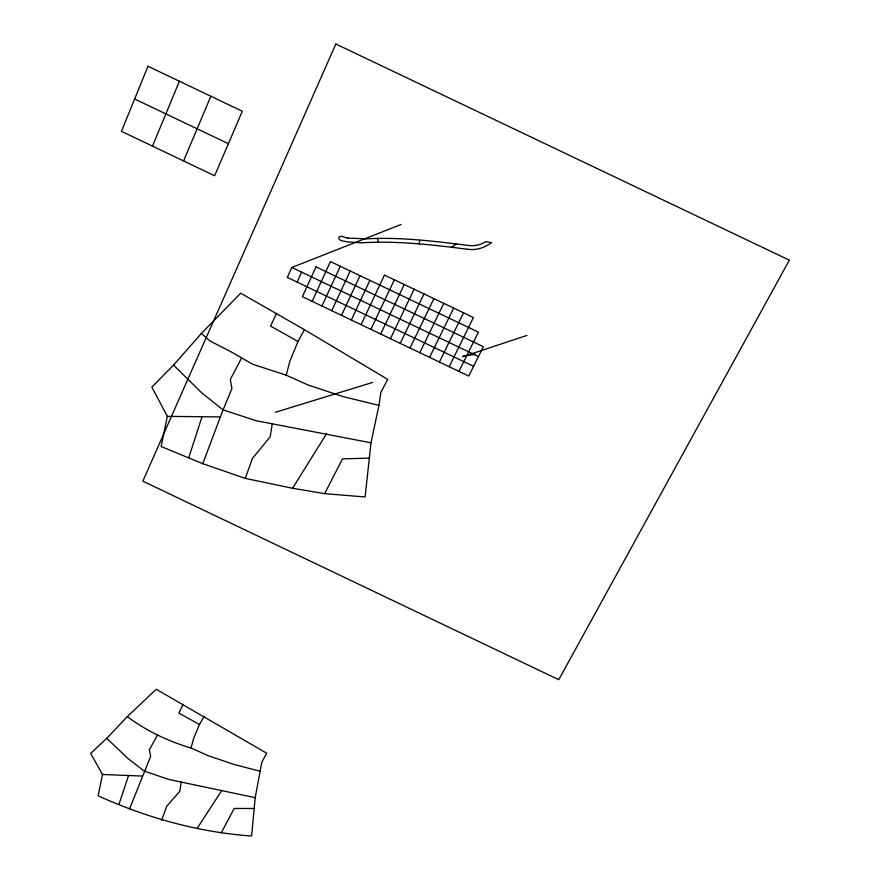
<?xml version="1.0" encoding="UTF-8"?>
<svg xmlns="http://www.w3.org/2000/svg" width="880" height="880" viewBox="0 0 880 880"><rect width="100%" height="100%" fill="white"/><g stroke="black" fill="none" stroke-linecap="round" stroke-linejoin="round"><path stroke-width="1.32" d="M419.287 244.178L419.573 240.317M255.189 797.665L251.592 836C198.363 832.271 146.586 817.74 98.109 795.795L102.509 774.488L90.662 753.401L106.755 738.331L127.281 716.628L156.233 689.249L266.717 753.225L261.8 762.245L255.189 797.665L169.158 779.537L144.232 771.1L128.018 758.538L106.755 738.331M370.986 442.805L365.112 496.969L324.654 493.647L292.578 488.268L245.311 478.401L202.774 463.683L161.139 446.534L167.321 416.35L151.855 387.09L173.558 365.09L201.366 333.432L240.68 293.172L304.447 329.692L387.706 379.379L380.842 392.403L378.961 405.383L370.986 442.805L256.179 420.728L223.036 409.849L201.619 392.788L173.558 365.09M181.225 782.034L179.795 791.296L166.749 806.212L161.634 820.281M272.272 423.753L270.149 436.887L252.417 458.425L245.311 478.401M378.961 405.383L342.892 396.539L308.341 385.099L286.209 375.188L289.817 361.46L297.979 341.473L304.447 329.692M260.601 771.364L233.607 764.324L207.702 755.491L191.081 748L193.611 738.397L199.452 724.504L204.116 716.375M188.826 457.479L202.037 416.724M119.009 804.177L128.557 775.511M202.774 463.683L223.036 409.849L231.902 388.751L230.307 379.467L241.648 357.929M129.547 808.896L150.656 756.36L149.369 749.771L157.619 734.822M152.504 146.124L179.41 81.257M183.568 160.941L210.859 96.25M401.06 224.488L291.797 267.465L287.298 277.42L473.605 366.3M297.099 282.106L301.62 272.151M312.158 301.345L330.44 261.558L478.412 332.134L458.964 371.371M321.948 306.009L340.296 266.255M276.507 313.379L270.611 326.095L297.979 341.473M331.738 310.684L350.163 270.963M341.517 315.348L360.03 275.671M351.307 320.012L369.886 280.368M361.097 324.687L384.472 275.077L473.429 317.504L449.185 366.707M370.876 329.351L394.35 279.796M380.666 334.026L404.239 284.504M390.456 338.69L414.117 289.223M183.128 704.264L178.882 713.064L199.452 724.504M400.235 343.354L424.006 293.931M410.025 348.029L433.884 298.65M419.815 352.693L443.773 303.358M429.605 357.368L453.662 308.077M439.395 362.032L463.54 312.796M324.654 493.647L342.518 458.887L369.325 458.106M221.276 832.799L234.179 808.467L254.177 808.478M292.578 488.268L326.436 433.917M197.186 828.3L221.826 790.405M451.341 247.247L456.357 244.024M462.88 356.686L526.944 335.423M275.352 412.28L372.581 382.448M463.001 356.136L475.376 354.299M366.498 238.821C400.18 236.995 433.829 241.12 467.192 245.311M366.223 238.832L347.809 238.084M361.878 242.781C396.924 240.669 431.959 244.717 466.675 249.15M361.306 242.792L347.237 241.879A52.547 51.436 -88 0 1 344.19 241.208C335.94 240.658 337.7 233.629 345.07 237.479A48.697 47.663 -88 0 0 347.809 238.084M167.321 416.35L220.374 416.922M102.509 774.488L142.307 776.05M467.643 245.366L470.569 245.63A30.327 29.722 -57.1 0 0 471.207 245.663L473.275 245.652A25.476 24.992 -56.4 0 0 478.588 244.816L480.766 244.123A27.027 26.499 -56.7 0 0 485.815 241.637L491.612 242.616A57.816 56.562 -62.4 0 1 487.773 245.003L487.113 245.388A35.75 35.046 -57.8 0 1 482.031 247.797L479.523 248.556A29.414 28.853 -56.4 0 1 473.385 249.524L470.998 249.535A33.847 33.176 -57.1 0 1 470.283 249.502L467.126 249.205M286.209 375.188L252.67 364.265L230.615 351.582L209.847 340.912L201.366 333.432M191.081 748C168.3 741.345 146.234 730.796 127.281 716.628M134.629 98.989L228.382 143.704M291.797 267.465L478.478 356.521M377.63 238.458L378.367 242.297M147.972 66.264L121.451 131.318L214.632 175.758L242.319 111.254L147.972 66.264M335.841 44L142.857 481.162L558.756 679.701L789.338 260.161L335.841 44M315.997 266.871L302.379 296.681L468.754 376.046L483.373 346.698L315.997 266.871"/></g></svg>
